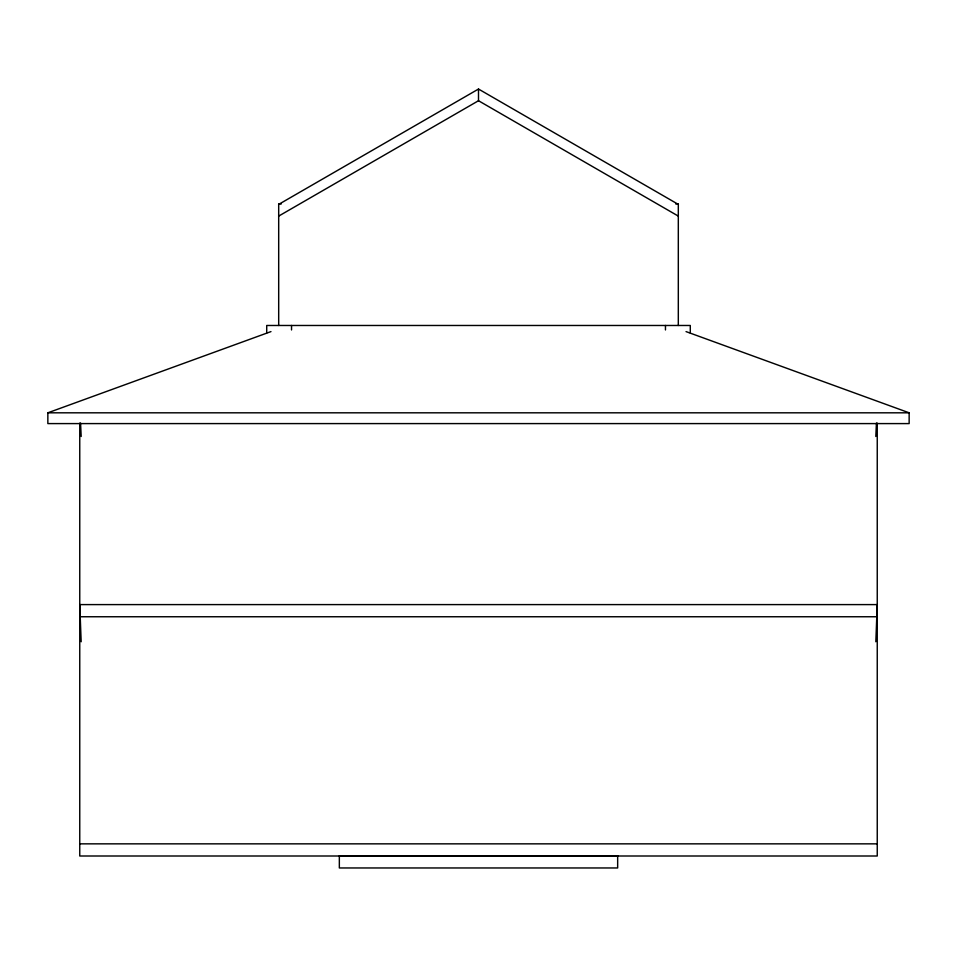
<?xml version="1.0" encoding="UTF-8"?>
<svg xmlns="http://www.w3.org/2000/svg" width="957" height="957" viewBox="0 0 957 957"><rect width="100%" height="100%" fill="white"/><g stroke="black" fill="none" stroke-linecap="round" stroke-linejoin="round"><path stroke-width="1.44" d="M875.834 641.752L877.246 604.597L79.754 604.597L81.166 641.752M875.822 436.476L876.433 423.078M278.69 204.391L478.5 89.037L678.31 204.391M278.69 216.091L478.5 100.724L678.31 216.091M686.037 331.601L909.15 412.814L909.15 423.592L47.85 423.592L47.85 412.814L270.963 331.601M281.286 203.937L278.69 203.937L278.69 325.476M675.714 203.937L678.31 203.937L678.31 325.476M47.85 412.814L909.15 412.814M79.754 616.751L877.246 616.751M79.754 843.847L877.246 843.847M80.567 423.078L81.178 436.476M877.246 423.078L877.246 856.001L79.754 856.001L79.754 423.078M690.284 332.94L690.284 325.476L266.716 325.476L266.716 332.94M665.462 325.476L665.462 329.95M478.5 89.037L478.5 100.724M291.538 325.476L291.538 329.95M617.66 855.809L339.34 855.809L339.34 867.963L617.66 867.963L617.66 855.809"/></g></svg>
